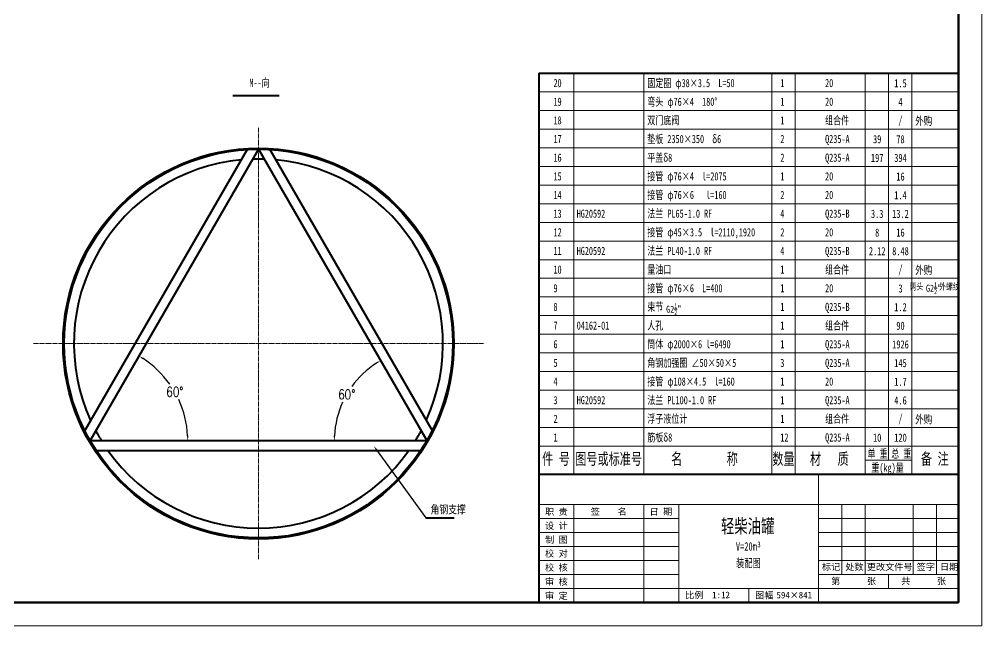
# Model space of a CAD drawing. Extents: x 588 to 20995, y -15230 to 121.
# Drawn here: x 16040 to 20995, y -15230 to -12109 of the extents above; entities that cross this region are included whole.
import ezdxf
from ezdxf.enums import TextEntityAlignment as Align

# ---------------------------------------------------------------- set-up
doc = ezdxf.new("R2010")
doc.units = 0
doc.header["$LTSCALE"] = 10
doc.header["$PDMODE"] = 1
doc.linetypes.add('ZXX-L', pattern=[3.28, 2.5, -0.3, 0.18, -0.3])
doc.layers.get('Defpoints').update_dxf_attribs({"linetype": 'CONTINUOUS'})
doc.layers.add('7标注层', color=4, linetype='CONTINUOUS')
for name, color, linetype, lineweight in [('A 粗实线', 1, 'CONTINUOUS', 40), ('B 细实线', 7, 'CONTINUOUS', 18), ('C 文 字', 2, 'CONTINUOUS', 20), ('E 长中心线', 3, 'ZXX-L', 18), ('J 标注尺寸', 2, 'CONTINUOUS', 18)]:
    doc.layers.add(name, color=color, linetype=linetype, lineweight=lineweight)
doc.styles.add('HZTXT', font='SIMFANG.TTF', dxfattribs={"width": 0.75})
doc.styles.add('PC_TEXTSTYLE', font='romans.shx', dxfattribs={"width": 0.8, "bigfont": 'hzfs.shx'})
doc.styles.add('TH_GBDIM', font='romans.shx', dxfattribs={"width": 0.8, "bigfont": 'gbcbig.shx'})
doc.styles.add('标题中文', font='SIMFANG.TTF', dxfattribs={"width": 0.7})
doc.dimstyles.new('TH_GBDIM', dxfattribs={"dimscale": 10, "dimtxt": 5, "dimasz": 2.5, "dimexe": 2, "dimexo": 0, "dimgap": 1.5, "dimtad": 1, "dimdec": 0, "dimzin": 0, "dimdsep": 46, "dimtxsty": 'TH_GBDIM', "dimcen": 2.5, "dimclrd": 130, "dimclre": 130, "dimclrt": 3, "dimadec": 0, "dimazin": 0, "dimtfac": 0.714286, "dimtdec": 0, "dimtmove": 0, "dimatfit": 3, "dimfxl": 0, "dimtolj": 1, "dimtzin": 0, "dimlwd": -1, "dimlwe": -1, "dimarcsym": 0})

# ---------------------------------------------------------------- blocks, each defined once
blk = doc.blocks.new('*D95')
at = {"layer": '7标注层', "color": 130}
for start, end in [(123.0304, 144.2754), (155.4302, 176.99)]:
    blk.add_arc((18137.5, -14277.6), 475.9, start, end, dxfattribs=at)
for points in [[(17875.9, -13875.1), (17880.3, -13882.2), (17899.4, -13865.6)], [(17666.4, -14252.8), (17658.1, -14252.5), (17661.6, -14277.6)]]:
    blk.add_solid(points, dxfattribs=at)
at = {"layer": 'Defpoints', "color": 0}
for p in [(17271.1, -12778.3), (17772.8, -13971.8), (16404.7, -14277.6), (18137.5, -14277.6), (18137.5, -14277.6)]:
    blk.add_point(p, dxfattribs=at)
at = {"layer": '7标注层', "color": 3, "insert": (17725.3, -14039.8), "char_height": 50, "attachment_point": 5, "style": 'TH_GBDIM'}
blk.add_mtext('\\A1;60%%d{}{}', dxfattribs=at)
blk = doc.blocks.new('*D96')
at = {"layer": '7标注层', "color": 130}
for start, end in [(35.4117, 57.1288), (2.8508, 24.85)]:
    blk.add_arc((16404.7, -14277.6), 502.5, start, end, dxfattribs=at)
for points in [[(16675.3, -13859.2), (16679.7, -13852), (16656.2, -13842.6)], [(16910.8, -14252.6), (16902.5, -14252.8), (16907.2, -14277.6)]]:
    blk.add_solid(points, dxfattribs=at)
at = {"layer": 'Defpoints', "color": 0}
for p in [(17271.1, -12778.3), (16877, -14105.8), (16404.7, -14277.6), (16404.7, -14277.6), (18137.5, -14277.6)]:
    blk.add_point(p, dxfattribs=at)
at = {"layer": '7标注层', "color": 3, "insert": (16840, -14026.5), "char_height": 50, "attachment_point": 5, "style": 'TH_GBDIM'}
blk.add_mtext('\\A1;60%%d{}{}', dxfattribs=at)

msp = doc.modelspace()

# ---------------------------------------------------------------- linework, layer by layer
at = {"layer": '7标注层'}
msp.add_lwpolyline([(17882.8, -14329.6), (18133.2, -14674.7)], dxfattribs=at)
msp.add_solid([(17878.8, -14332.5), (17865.2, -14305.3), (17886.9, -14326.6)], dxfattribs=at)
at = {"layer": 'A 粗实线'}
for p, q in [((18715.2, -12386.3), (20875.2, -12386.3)), ((18715.2, -12386.3), (18715.2, -14450.3)), ((17139.1, -12501.7), (17377.3, -12501.7)), ((17212.4, -12780), (16376.9, -14225.9)), ((17271.1, -12778.3), (16404.7, -14277.6)), ((17271.1, -12778.3), (18137.5, -14277.6)), ((17329.9, -12780), (18165.3, -14225.9)), ((16404.7, -14277.6), (18137.5, -14277.6)), ((16435.6, -14327.6), (18106.7, -14327.6)), ((18715.2, -14450.3), (20875.2, -14450.3))]:
    msp.add_line(p, q, dxfattribs=at)
at = {"layer": 'A 粗实线', "color": 1}
msp.add_line((18715.2, -14450.3), (18715.2, -15110.3), dxfattribs=at)
at = {"layer": 'A 粗实线', "color": 4}
msp.add_line((18133.2, -14674.7), (18279, -14674.7), dxfattribs=at)
at = {"layer": 'A 粗实线', "color": 5, "lineweight": 120}
msp.add_lwpolyline([(11203.2, -15110.3), (20875.2, -15110.3), (20875.2, -8222.3), (11203.2, -8222.3)], close=True, dxfattribs=at)
at = {"layer": 'A 粗实线'}
for radius in [1006, 1000]:
    msp.add_circle((17271.1, -13778.3), radius, dxfattribs=at)
for start, end in [(95.3789, 204.5802), (88.2417, 91.7583), (335.4198, 84.6211), (208.2009, 211.7131), (328.2869, 331.7991), (215.3309, 324.6691)]:
    msp.add_arc((17271.1, -13778.3), 950, start, end, dxfattribs=at)
at = {"layer": 'B 细实线'}
for p, q in [((18895.2, -14450.3), (18895.2, -12386.3)), ((19255.2, -14450.3), (19255.2, -12386.3)), ((19915.2, -14450.3), (19915.2, -12386.3)), ((20035.2, -14450.3), (20035.2, -12386.3)), ((20395.2, -14450.3), (20395.2, -12386.3)), ((20515.2, -14378.3), (20515.2, -12386.3)), ((20635.2, -14450.3), (20635.2, -12386.3)), ((18715.2, -12482.3), (20875.2, -12482.3)), ((18715.2, -12578.3), (20875.2, -12578.3)), ((18715.2, -12674.3), (20875.2, -12674.3)), ((18715.2, -12770.3), (20875.2, -12770.3)), ((18715.2, -12866.3), (20875.2, -12866.3)), ((18715.2, -12962.3), (20875.2, -12962.3)), ((18715.2, -13058.3), (20875.2, -13058.3)), ((18715.2, -13154.3), (20875.2, -13154.3)), ((18715.2, -13250.3), (20875.2, -13250.3)), ((18715.2, -13346.3), (20875.2, -13346.3)), ((18715.2, -13442.3), (20875.2, -13442.3)), ((18715.2, -13538.3), (20875.2, -13538.3)), ((18715.2, -13634.3), (20875.2, -13634.3)), ((18715.2, -13730.3), (20875.2, -13730.3)), ((18715.2, -13826.3), (20875.2, -13826.3)), ((18715.2, -13922.3), (20875.2, -13922.3)), ((18715.2, -14018.3), (20875.2, -14018.3)), ((18715.2, -14114.3), (20875.2, -14114.3)), ((18715.2, -14210.3), (20875.2, -14210.3)), ((18715.2, -14306.3), (20875.2, -14306.3)), ((20395.2, -14378.3), (20635.2, -14378.3)), ((20155.2, -14450.3), (20155.2, -15110.3)), ((18715.2, -14606.3), (20875.2, -14606.3)), ((18895.2, -14606.3), (18895.2, -15110.3)), ((19255.2, -14606.3), (19255.2, -15110.3)), ((19435.2, -14606.3), (19435.2, -15110.3)), ((20275.2, -14606.3), (20275.2, -14966.3)), ((20395.2, -14606.3), (20395.2, -14966.3)), ((20642.9, -14606.3), (20642.9, -14966.3)), ((20762.9, -14606.3), (20762.9, -14966.3)), ((18715.2, -14678.3), (19435.2, -14678.3)), ((20155.2, -14678.3), (20875.2, -14678.3)), ((18715.2, -14750.3), (19435.2, -14750.3)), ((20155.2, -14750.3), (20875.2, -14750.3)), ((18715.2, -14822.3), (19435.2, -14822.3)), ((20155.2, -14822.3), (20875.2, -14822.3)), ((18715.2, -14894.3), (19435.2, -14894.3)), ((20155.2, -14894.3), (20875.2, -14894.3)), ((18715.2, -14966.3), (19435.2, -14966.3)), ((20155.2, -14966.3), (20875.2, -14966.3)), ((20515.2, -15038.3), (20515.2, -14966.3)), ((18715.2, -15038.3), (20875.2, -15038.3)), ((19795.2, -15038.3), (19795.2, -15110.3))]:
    msp.add_line(p, q, dxfattribs=at)
msp.add_lwpolyline([(10903.2, -15230.3), (20995.2, -15230.3), (20995.2, -8102.3), (10903.2, -8102.3)], close=True, dxfattribs=at)
at = {"layer": 'E 长中心线'}
for p, q in [((17271.1, -14888), (17271.1, -12668.5)), ((16112.2, -13778.3), (18430, -13778.3))]:
    msp.add_line(p, q, dxfattribs=at)

# ---------------------------------------------------------------- texts
at = {"layer": 'A 粗实线', "color": 3, "style": 'PC_TEXTSTYLE', "width": 0.8}
msp.add_text('角钢支撑', height=42, dxfattribs=at).set_placement((18157.2, -14656.7))
at = {"layer": 'C 文 字', "style": 'HZTXT', "width": 0.75}
for s, height, p in [('1.5', 42, (20576.8, -12438.7)), ('4', 42, (20576.8, -12534.7)), ('/', 42, (20576.8, -12630.7)), ('外购', 42, (20696.8, -12630.7)), ('39', 42, (20456.8, -12726.7)), ('78', 42, (20576.8, -12726.7)), ('197', 42, (20456.8, -12822.7)), ('394', 42, (20576.8, -12822.7)), ('16', 42, (20576.8, -12918.7)), ('1.4', 42, (20576.8, -13014.7)), ('3.3', 42, (20456.8, -13110.7)), ('13.2', 42, (20576.8, -13110.7)), ('8', 42, (20456.8, -13206.7)), ('16', 42, (20576.8, -13206.7)), ('2.12', 42, (20456.8, -13302.7)), ('8.48', 42, (20576.8, -13302.7)), ('/', 42, (20576.8, -13398.7)), ('外购', 42, (20696.8, -13398.7)), ('3', 42, (20576.8, -13494.7)), ('两头    外螺纹', 33.6, (20752.6, -13483.5)), ('1.2', 42, (20576.8, -13590.7)), ('90', 42, (20576.8, -13686.7)), ('1926', 42, (20576.8, -13782.7)), ('145', 42, (20576.8, -13878.7)), ('1.7', 42, (20576.8, -13974.7)), ('4.6', 42, (20576.8, -14070.7)), ('/', 42, (20576.8, -14166.7)), ('外购', 42, (20696.8, -14166.7)), ('10', 42, (20456.8, -14262.7)), ('120', 42, (20576.8, -14262.7))]:
    msp.add_text(s, height=height, dxfattribs=at).set_placement(p, align=Align.MIDDLE)
at = {"layer": 'C 文 字', "style": '标题中文', "oblique": 0.5}
msp.add_text('职 责', height=33.6, rotation=0.0959, dxfattribs=at).set_placement((18805, -14643), align=Align.MIDDLE_CENTER)
for s, p in [('签    名', (19074.5, -14641.7)), ('日 期', (19343.1, -14642.4)), ('设 计', (18805, -14715)), ('制 图', (18805, -14787)), ('校 对', (18805, -14857.7)), ('校 核', (18805, -14929.7)), ('标记', (20219.1, -14926.5)), ('处数', (20339.1, -14926.5)), ('更改文件号', (20521, -14926.5)), ('签字', (20706.9, -14926.5)), ('日期', (20826.9, -14926.5)), ('审 核', (18805, -15003)), ('第      张', (20335.5, -14999.6)), ('共      张', (20695.5, -14999.6)), ('审 定', (18805, -15075)), ('比例', (19515.1, -15071.9)), ('1:12', (19652.9, -15071.9)), ('图幅', (19875.1, -15072.9)), ('594×841', (20029.8, -15072.9))]:
    msp.add_text(s, height=33.6, rotation=0.0959, dxfattribs=at).set_placement(p, align=Align.MIDDLE)
at = {"layer": 'C 文 字', "char_height": 36, "width": 576, "attachment_point": 1, "style": 'HZTXT'}
for insert in [(20707.6, -13462.9), (19369.9, -13571.1)]:
    msp.add_mtext('\\A1;G2{\\H0.7x;\\S1/2;}"', dxfattribs=dict(at, insert=insert))
at = {"layer": 'J 标注尺寸', "style": '标题中文', "width": 0.7}
for s, height, p in [('M--向', 42, (17224.7, -12456.8)), ('20', 42, (18790.2, -12458.3)), ('固定圈 φ38×3.5  L=50', 42, (19273.2, -12458.3)), ('1', 42, (19958.1, -12458.3)), ('20', 42, (20188.7, -12458.3)), ('19', 42, (18790.2, -12554.3)), ('弯头 φ76×4  180°', 42, (19273.2, -12554.3)), ('1', 42, (19958.1, -12554.3)), ('20', 42, (20188.7, -12554.3)), ('18', 42, (18790.2, -12650.3)), ('双门底阀 ', 42, (19273.2, -12650.3)), ('1', 42, (19958.1, -12650.3)), ('组合件 ', 42, (20188.7, -12650.3)), ('17', 42, (18790.2, -12746.3)), ('垫板 2350×350  δ6', 42, (19273.2, -12746.3)), ('2', 42, (19958.1, -12746.3)), ('Q235-A', 42, (20188.7, -12746.3)), ('16', 42, (18790.2, -12842.3)), ('平盖δ8', 42, (19273.2, -12842.3)), ('2', 42, (19958.1, -12842.3)), ('Q235-A', 42, (20188.7, -12842.3)), ('15', 42, (18790.2, -12938.3)), ('接管 φ76×4  l=2075', 42, (19273.2, -12938.3)), ('1', 42, (19958.1, -12938.3)), ('20', 42, (20188.7, -12938.3)), ('14', 42, (18790.2, -13034.3)), ('接管 φ76×6   l=160', 42, (19273.2, -13034.3)), ('2', 42, (19958.1, -13034.3)), ('20', 42, (20188.7, -13034.3)), ('法兰 PL65-1.0 RF ', 42, (19273.2, -13130.3)), ('13', 42, (18790.2, -13130.3)), ('HG20592', 42, (18909.6, -13130.3)), ('4', 42, (19958.1, -13130.3)), ('Q235-B', 42, (20188.7, -13130.3)), ('接管 φ45×3.5  l=2110,1920', 42, (19273.2, -13226.3)), ('12', 42, (18790.2, -13226.3)), ('2', 42, (19958.1, -13226.3)), ('20', 42, (20188.7, -13226.3)), ('HG20592', 42, (18909.6, -13322.3)), ('法兰 PL40-1.0 RF ', 42, (19273.2, -13322.3)), ('Q235-B', 42, (20188.7, -13322.3)), ('11', 42, (18790.2, -13322.3)), ('4', 42, (19958.1, -13322.3)), ('10', 42, (18790.2, -13418.3)), ('量油口', 42, (19273.2, -13418.3)), ('1', 42, (19958.1, -13418.3)), ('组合件 ', 42, (20188.7, -13418.3)), ('9', 42, (18790.2, -13514.3)), ('接管 φ76×6  L=400', 42, (19273.2, -13514.3)), ('1', 42, (19958.1, -13514.3)), ('20', 42, (20188.7, -13514.3)), ('8', 42, (18790.2, -13610.3)), ('束节 ', 42, (19273.2, -13610.3)), ('1', 42, (19958.1, -13610.3)), ('Q235-B', 42, (20188.7, -13610.3)), ('7', 42, (18790.2, -13706.3)), ('04162-01', 42, (18909.6, -13706.3)), ('人孔 ', 42, (19273.2, -13706.3)), ('1', 42, (19958.1, -13706.3)), ('组合件', 42, (20188.7, -13706.3)), ('6', 42, (18790.2, -13802.3)), ('筒体 φ2000×6 l=6490', 42, (19273.2, -13802.3)), ('1', 42, (19958.1, -13802.3)), ('Q235-A', 42, (20188.7, -13802.3)), ('5', 42, (18790.2, -13898.3)), ('角钢加强圈 ∠50×50×5', 42, (19273.2, -13898.3)), ('3', 42, (19958.1, -13898.3)), ('Q235-A', 42, (20188.7, -13898.3)), ('4', 42, (18790.2, -13994.3)), ('接管 φ108×4.5  l=160', 42, (19273.2, -13994.3)), ('1', 42, (19958.1, -13994.3)), ('20', 42, (20188.7, -13994.3)), ('3', 42, (18790.2, -14090.3)), ('HG20592', 42, (18909.6, -14090.3)), ('法兰 PL100-1.0 RF ', 42, (19273.2, -14090.3)), ('1', 42, (19958.1, -14090.3)), ('Q235-A', 42, (20188.7, -14090.3)), ('2', 42, (18790.2, -14186.3)), ('浮子液位计', 42, (19273.2, -14186.3)), ('1', 42, (19958.1, -14186.3)), ('组合件 ', 42, (20188.7, -14186.3)), ('1', 42, (18790.2, -14282.3)), ('筋板δ8', 42, (19273.2, -14282.3)), ('12', 42, (19958.1, -14282.3)), ('Q235-A', 42, (20188.7, -14282.3)), ('单 重', 42, (20407.1, -14365.7)), ('总 重', 42, (20529.1, -14365.7)), ('件 号', 59.98, (18731.6, -14401.2)), ('图号或标准号', 59.98, (18902.2, -14401.2)), ('名        称', 59.98, (19396.2, -14401.2)), ('数量', 59.98, (19917.1, -14401.2)), ('材   质', 59.98, (20110.2, -14401.2)), ('备 注', 59.98, (20682, -14401.2)), ('重(kg)量', 42, (20427, -14437.7)), ('轻柴油罐', 71.97, (19652.5, -14753.4)), ('V=20m', 43.18, (19729.3, -14843.7)), ('3', 30.2, (19839.8, -14826.7)), ('装配图', 43.18, (19730.2, -14929.7))]:
    msp.add_text(s, height=height, dxfattribs=at).set_placement(p)

# ---------------------------------------------------------------- dimensions: what is measured, and where the dimension line sits
at = {"layer": '7标注层'}
for base, line1, picture, middle in [((17772.8, -13971.8), ((17271.1, -12778.3), (18137.5, -14277.6)), '*D95', (17725.3, -14039.8)), ((16877, -14105.8), ((17271.1, -12778.3), (16404.7, -14277.6)), '*D96', (16840, -14026.5))]:
    dim = msp.add_angular_dim_2l(base=base, line1=line1, line2=((16404.7, -14277.6), (18137.5, -14277.6)), text='60%%d{}{}', dimstyle='TH_GBDIM', override={"dimtad": 0, "dimtih": 1, "dimtoh": 1, "dimclrt": 3}, dxfattribs=at)
    dim.commit()
    dim.dimension.update_dxf_attribs({"geometry": picture, "text_midpoint": middle})

doc.saveas('drawing.dxf')
